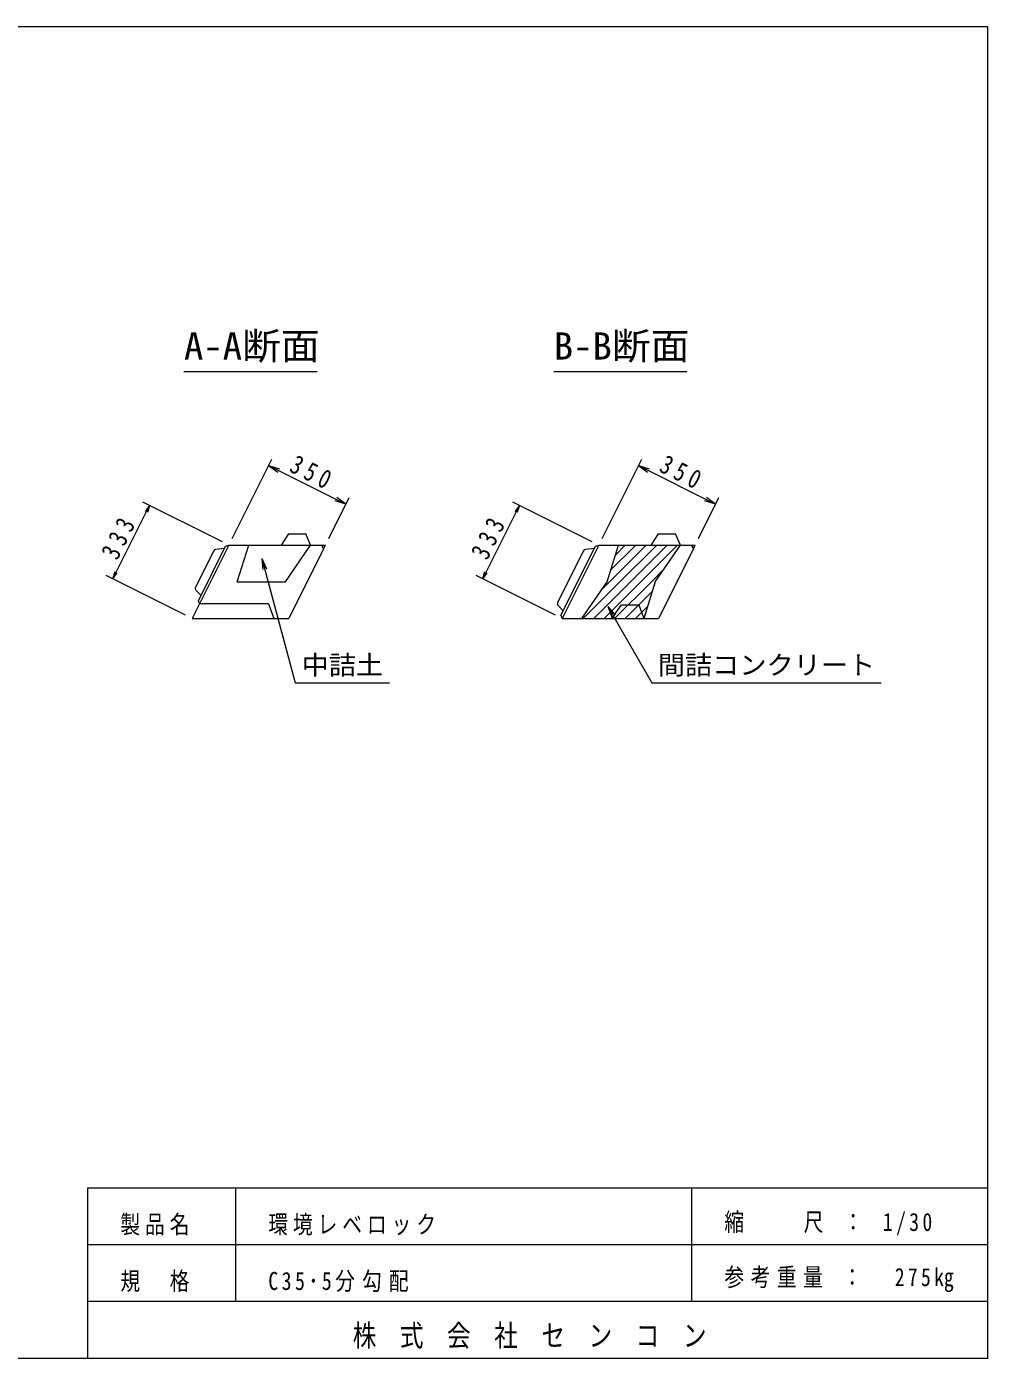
# Model space of a CAD drawing. Units: millimetres on the paper, scale 1:30. Extents: x 15 to 282, y 15 to 195.
# Drawn here: x 152.1 to 282, y 15 to 195 of the extents above; entities that cross this region are included whole.
import ezdxf
from ezdxf.enums import TextEntityAlignment as Align

# ---------------------------------------------------------------- set-up
doc = ezdxf.new("R2010")
doc.units = ezdxf.units.MM
for name, color, linetype, lineweight in [('D-DCR-HCH', 30, 'Continuous', 13), ('D-STR-HTXT', 7, 'Continuous', 13), ('D-STR-STR2', 3, 'Continuous', 13), ('D-TTL-TXT', 7, 'Continuous', 13), ('V-nasSTD', 7, 'Continuous', 13)]:
    doc.layers.add(name, color=color, linetype=linetype, lineweight=lineweight)
doc.styles.add('ＭＳ ゴシック-5.0-0.0', font='')
doc.styles.get('ＭＳ ゴシック-5.0-0.0').set_extended_font_data('ＭＳ ゴシック-5.0-0.0')

msp = doc.modelspace()

# ---------------------------------------------------------------- linework, layer by layer
at = {"layer": 'D-DCR-HCH'}
for p, q in [((235.874, 124.928), (230.91, 119.964)), ((234.46, 124.928), (231.059, 121.527)), ((233.046, 124.928), (231.701, 123.584)), ((237.288, 124.928), (232.324, 119.964)), ((238.703, 124.928), (233.738, 119.964)), ((240.117, 124.928), (235.153, 119.964)), ((238.224, 121.622), (236.567, 119.964)), ((232.324, 119.964), (227.36, 115)), ((233.738, 119.964), (228.774, 115)), ((230.91, 119.964), (229.824, 118.878)), ((235.153, 119.964), (230.189, 115)), ((236.567, 119.964), (231.603, 115)), ((236.677, 118.66), (233.017, 115)), ((236.035, 116.604), (234.431, 115))]:
    msp.add_line(p, q, dxfattribs=at)
at = {"layer": 'D-STR-HTXT'}
for p, q in [((183.893, 123.121), (184.523, 121.736)), ((183.893, 123.121), (184.04, 121.607)), ((230.694, 116.621), (231.661, 115.447)), ((230.694, 116.621), (231.228, 115.197))]:
    msp.add_line(p, q, dxfattribs=at)
for points in [[(183.893, 123.121), (188.396, 106.316), (201.176, 106.316)], [(230.694, 116.621), (236.644, 106.316), (267.624, 106.316)]]:
    msp.add_lwpolyline(points, dxfattribs=at)
at = {"layer": 'D-STR-STR2'}
for p, q in [((187.498, 126.428), (186.498, 124.928)), ((187.498, 126.428), (189.832, 126.428)), ((190.498, 124.928), (189.832, 126.428)), ((237.498, 126.428), (236.498, 124.928)), ((237.498, 126.428), (239.832, 126.428)), ((240.498, 124.928), (239.832, 126.428)), ((175.324, 117.412), (179.007, 124.779)), ((179.455, 124.928), (175.49, 117)), ((177.652, 124.351), (178.875, 124.514)), ((179.007, 124.779), (179.455, 124.928)), ((179.455, 124.928), (191.949, 124.928)), ((180.571, 119.964), (182.121, 124.928)), ((187.085, 119.964), (190.498, 124.928)), ((192.252, 124.436), (187.534, 115)), ((191.949, 124.928), (192.252, 124.436)), ((191.949, 124.928), (192.498, 124.928)), ((192.252, 124.436), (192.498, 124.928)), ((224.341, 115.447), (229.007, 124.779)), ((229.455, 124.928), (224.49, 115)), ((227.652, 124.351), (228.875, 124.514)), ((229.007, 124.779), (229.455, 124.928)), ((229.455, 124.928), (241.949, 124.928)), ((230.571, 119.964), (232.121, 124.928)), ((237.085, 119.964), (240.498, 124.928)), ((242.252, 124.436), (237.534, 115)), ((241.949, 124.928), (242.252, 124.436)), ((241.949, 124.928), (242.498, 124.928)), ((242.252, 124.436), (242.498, 124.928)), ((177.398, 124.169), (174.927, 119.227)), ((227.398, 124.169), (223.887, 117.147)), ((175.683, 118.13), (174.986, 118.845)), ((180.571, 119.964), (187.085, 119.964)), ((227.157, 115), (230.571, 119.964)), ((237.085, 119.964), (235.534, 115)), ((175.49, 117), (174.49, 115)), ((175.49, 117), (175.324, 117.412)), ((184.807, 117), (175.49, 117)), ((184.807, 117), (185.534, 115)), ((224.643, 116.05), (223.946, 116.766)), ((224.341, 115.447), (224.49, 115)), ((231.201, 115), (232.534, 116.833)), ((232.534, 116.833), (234.868, 116.833)), ((234.868, 116.833), (235.534, 115)), ((174.49, 115), (185.534, 115)), ((185.534, 115), (187.534, 115)), ((224.49, 115), (237.534, 115))]:
    msp.add_line(p, q, dxfattribs=at)
for centre, start, end in [((177.696, 124.02), 97.62767, 153.43495), ((227.696, 124.02), 97.62767, 153.43495), ((175.225, 119.078), 153.43495, 224.24076), ((224.185, 116.998), 153.43495, 224.24076)]:
    msp.add_arc(centre, 0.333, start, end, dxfattribs=at)
at = {"layer": 'D-TTL-TXT'}
for p, q in [((173.369, 148.407), (191.369, 148.407)), ((223.369, 148.407), (241.369, 148.407))]:
    msp.add_line(p, q, dxfattribs=at)
at = {"layer": 'V-nasSTD'}
for p, q in [((179.902, 125.823), (185.268, 136.556)), ((184.821, 135.661), (195.256, 130.444)), ((184.821, 135.661), (186.275, 135.214)), ((184.821, 135.661), (186.051, 134.767)), ((229.902, 125.823), (235.268, 136.556)), ((234.821, 135.661), (245.256, 130.444)), ((234.821, 135.661), (236.275, 135.214)), ((234.821, 135.661), (236.051, 134.767)), ((163.757, 120.367), (168.721, 130.295)), ((178.56, 125.375), (167.827, 130.742)), ((168.721, 130.295), (168.125, 129.475)), ((168.721, 130.295), (168.423, 129.326)), ((192.945, 125.823), (195.703, 131.338)), ((195.256, 130.444), (193.803, 130.891)), ((195.256, 130.444), (194.026, 131.338)), ((213.757, 120.367), (218.721, 130.295)), ((228.56, 125.375), (217.827, 130.742)), ((218.721, 130.295), (218.125, 129.475)), ((218.721, 130.295), (218.423, 129.326)), ((242.945, 125.823), (245.703, 131.338)), ((245.256, 130.444), (243.803, 130.891)), ((245.256, 130.444), (244.026, 131.338)), ((173.596, 115.447), (162.863, 120.814)), ((163.757, 120.367), (164.055, 121.336)), ((163.757, 120.367), (164.354, 121.186)), ((223.596, 115.447), (212.863, 120.814)), ((213.757, 120.367), (214.055, 121.336)), ((213.757, 120.367), (214.354, 121.186))]:
    msp.add_line(p, q, dxfattribs=at)
at = {"layer": 'V-nasSTD', "color": 4}
for p, q in [((282, 38), (160.333, 38)), ((160.333, 38), (160.333, 15)), ((180.333, 38), (180.333, 22.667)), ((242, 38), (242, 22.667)), ((282, 30.333), (160.333, 30.333)), ((282, 22.667), (160.333, 22.667))]:
    msp.add_line(p, q, dxfattribs=at)
at = {"layer": 'V-nasSTD'}
msp.add_lwpolyline([(15, 15), (15, 195), (282, 195), (282, 15)], close=True, dxfattribs=at)

# ---------------------------------------------------------------- texts
at = {"layer": 'D-STR-HTXT', "style": 'ＭＳ ゴシック-5.0-0.0', "width": 1.05}
for s, p in [('中詰土', (194.786, 106.666)), ('間詰コンクリート', (252.134, 106.666))]:
    msp.add_text(s, height=2.566, dxfattribs=at).set_placement(p, align=Align.BOTTOM_CENTER)
at = {"layer": 'D-TTL-TXT', "style": 'ＭＳ ゴシック-5.0-0.0', "width": 1.05}
for s, p in [('A-A断面', (173.369, 148.907)), ('B-B断面', (223.369, 148.907))]:
    msp.add_text(s, height=3.666, dxfattribs=at).set_placement(p, align=Align.BOTTOM_LEFT)
at = {"layer": 'V-nasSTD', "char_height": 2.566, "attachment_point": 8, "style": 'ＭＳ ゴシック-5.0-0.0'}
for s, insert, rotation in [('\\T1.5;\\W0.8;350', (190.262, 133.5), 333.435), ('\\T1.5;\\W0.8;350', (240.262, 133.5), 333.435), ('\\T1.5;\\W0.8;333', (165.792, 125.554), 63.435), ('\\T1.5;\\W0.8;333', (215.792, 125.554), 63.435)]:
    msp.add_mtext(s, dxfattribs=dict(at, insert=insert, rotation=rotation))
at = {"layer": 'V-nasSTD', "color": 4, "attachment_point": 7, "style": 'ＭＳ ゴシック-5.0-0.0'}
for s, insert, char_height in [('\\T1.25;\\W0.8;製品名', (164.772, 31.624), 2.444), ('\\T1.25;\\W0.8;環境レベロック', (184.772, 31.624), 2.444), ('\\T1.34;\\W0.8;縮\u3000\u3000尺\\~：\\~1/30', (246.439, 31.624), 2.444), ('\\T1.25;\\W0.8;規\u3000格', (164.772, 23.958), 2.444), ('\\T1.36;\\W0.8;C35･5分勾配', (184.772, 23.958), 2.444), ('\\T1.33;\\W0.8;参考重量\\~：\\~\\~275㎏', (246.439, 23.958), 2.444), ('\\T1.33;\\W0.8;株\\~式\\~会\\~社\\~セ\\~ン\\~コ\\~ン', (196.175, 16.291), 2.933)]:
    msp.add_mtext(s, dxfattribs=dict(at, insert=insert, char_height=char_height))

doc.saveas('drawing.dxf')
